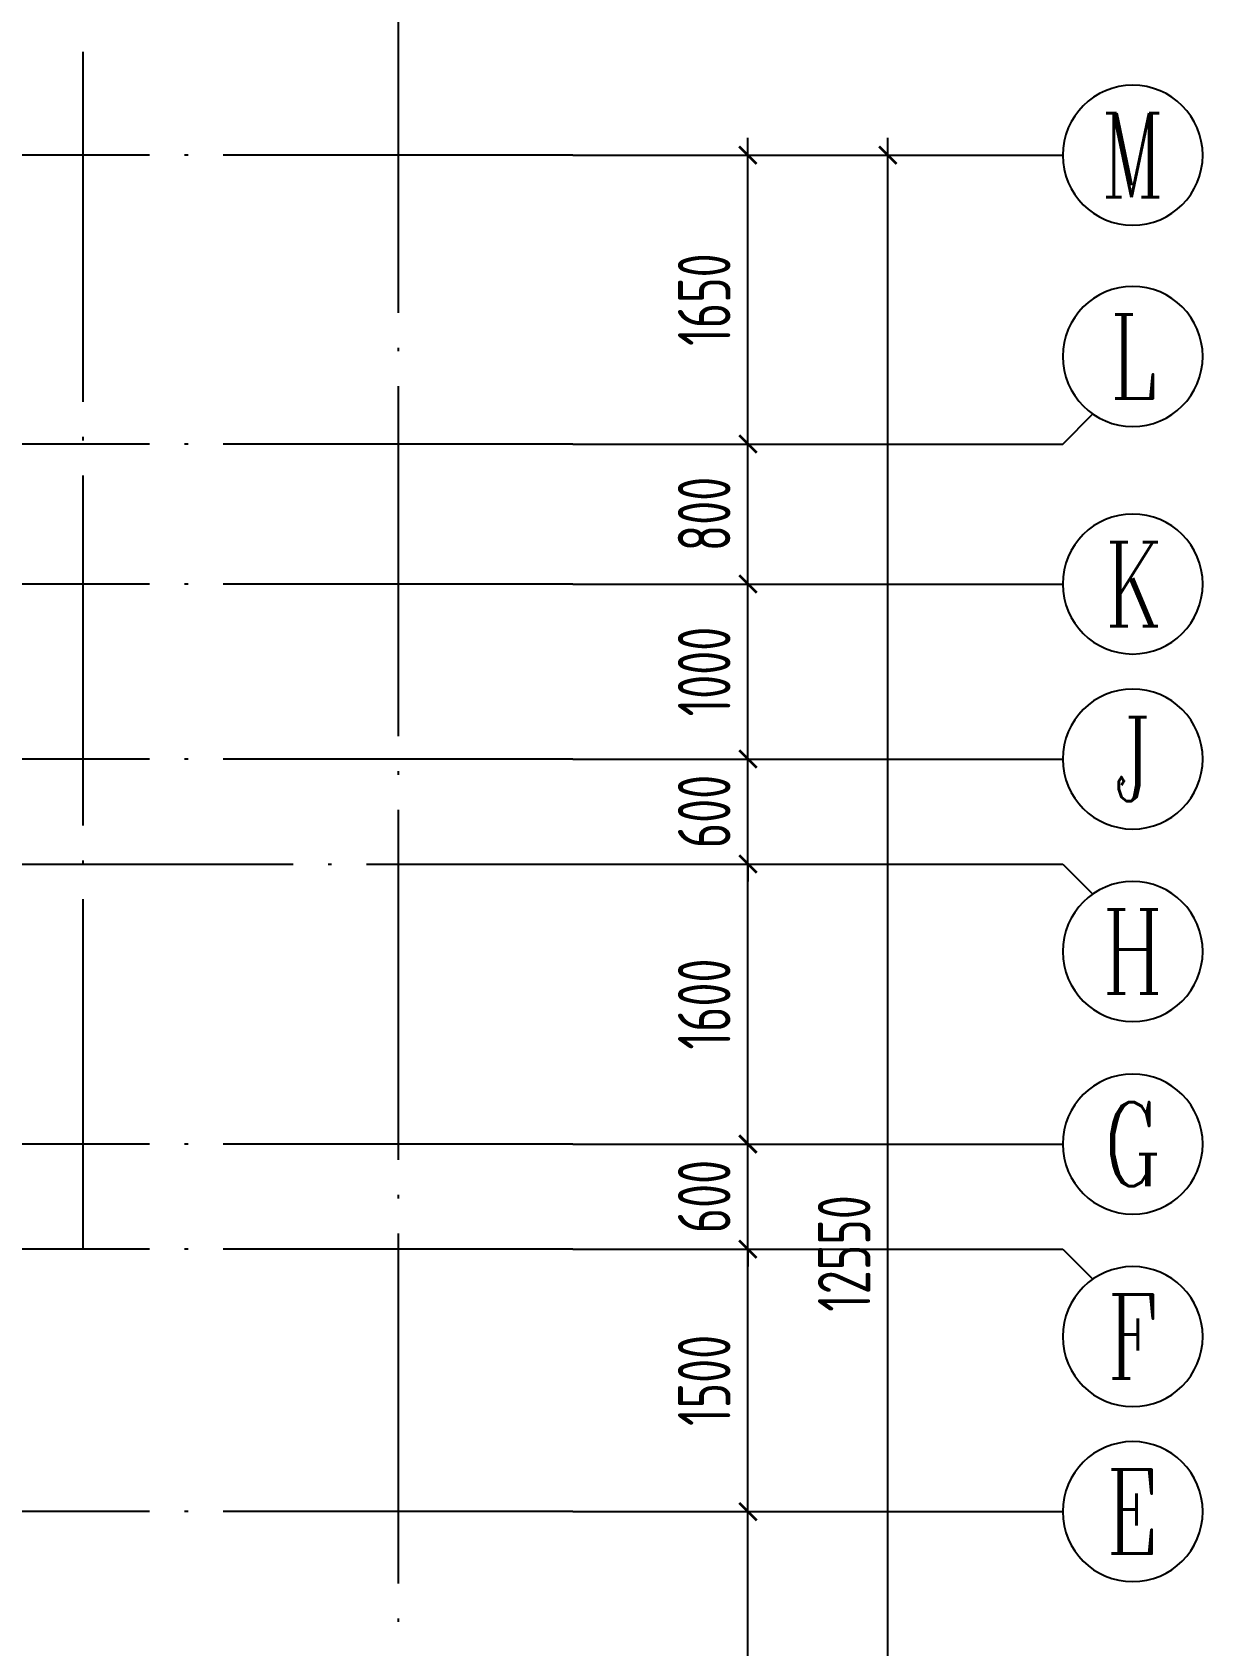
# Model space of a CAD drawing. Extents: x -812054 to 22247, y -644080 to 1003627.
# Drawn here: x -433769 to -427078, y -424326 to -415108 of the extents above; entities that cross this region are included whole.
import ezdxf
from ezdxf.enums import TextEntityAlignment as Align

# ---------------------------------------------------------------- set-up
doc = ezdxf.new("R2010")
doc.units = 0
doc.header["$LTSCALE"] = 1000
doc.linetypes.add('DOTE', pattern=[2.42, 2, -0.2, 0.02, -0.2])
doc.layers.get('0').update_dxf_attribs({"linetype": 'CONTINUOUS'})
doc.layers.get('DEFPOINTS').update_dxf_attribs({"linetype": 'CONTINUOUS'})
for name, color, linetype in [('A-AXIS', 1, 'CONTINUOUS'), ('A-DOTE', 10, 'DOTE'), ('AXIS_NUM', 7, 'CONTINUOUS'), ('S-Y一般标注', 3, 'CONTINUOUS')]:
    doc.layers.add(name, color=color, linetype=linetype)
doc.styles.add('TSSD_Axis', font='complex.shx', dxfattribs={"width": 0.7, "bigfont": 'hztxt.shx'})
doc.styles.add('TSSD_DIMENSION', font='Tssdeng.shx', dxfattribs={"width": 0.7, "bigfont": 'tssdchn.shx'})
doc.dimstyles.new('TSSD_100_100', dxfattribs={"dimtxt": 300, "dimasz": 100, "dimexe": 100, "dimexo": 250, "dimgap": 100, "dimtad": 1, "dimdec": 0, "dimzin": 0, "dimdsep": 46, "dimtxsty": 'TSSD_DIMENSION', "dimblk": 'ARCHTICK', "dimcen": 0, "dimdle": 100, "dimclrt": 7, "dimadec": 0, "dimazin": 0, "dimtfac": 1, "dimtdec": 0, "dimtix": 1, "dimtmove": 2, "dimatfit": 3, "dimldrblk": 'ARCHTICK', "dimfxl": 1, "dimtolj": 1, "dimtzin": 0, "dimarcsym": 0})

# ---------------------------------------------------------------- blocks, each defined once
blk = doc.blocks.new('ts_axno')
at = {"color": 0, "linetype": 'ByBlock', "lineweight": -2}
blk.add_circle((0, 0), 0.5, dxfattribs=at)
at = {"color": 0, "linetype": 'ByBlock', "lineweight": -2, "style": 'TSSD_Axis', "width": 0.7}
blk.add_attdef('A', text='', height=0.6, dxfattribs=at).set_placement((0, 0), align=Align.MIDDLE_CENTER)
blk = doc.blocks.new('_ArchTick')
at = {"color": 0, "linetype": 'ByBlock', "const_width": 0.15}
blk.add_lwpolyline([(-0.5, -0.5), (0.5, 0.5)], dxfattribs=at)
blk = doc.blocks.new('*D188')
at = {"layer": 'DEFPOINTS', "color": 0, "transparency": 16777216}
for p in [(55600, 10900), (56600, 10900), (55600, 9400)]:
    blk.add_point(p, dxfattribs=at)
at = {"layer": 'S-Y一般标注', "color": 0, "lineweight": -2, "transparency": 16777216}
for p, q in [((56600, 9300), (56600, 11000)), ((55850, 10900), (56700, 10900)), ((55850, 9400), (56700, 9400))]:
    blk.add_line(p, q, dxfattribs=at)
at = {"layer": 'S-Y一般标注', "color": 0, "lineweight": -2, "transparency": 16777216, "xscale": 100, "yscale": 100, "zscale": 100}
for p, rotation in [((56600, 10900), 90), ((56600, 9400), 270)]:
    blk.add_blockref('_ArchTick', p, dxfattribs=dict(at, rotation=rotation))
at = {"layer": 'S-Y一般标注', "color": 7, "transparency": 16777216, "insert": (56350, 10150), "char_height": 300, "attachment_point": 5, "rotation": 90, "style": 'TSSD_DIMENSION'}
blk.add_mtext('\\A1;1500', dxfattribs=at)
blk = doc.blocks.new('*D189')
at = {"layer": 'DEFPOINTS', "color": 0, "transparency": 16777216}
for p in [(55600, 11500), (56600, 11500), (55600, 10900)]:
    blk.add_point(p, dxfattribs=at)
at = {"layer": 'S-Y一般标注', "color": 0, "lineweight": -2, "transparency": 16777216}
for p, q in [((56600, 11500), (56600, 11600)), ((55850, 11500), (56700, 11500)), ((56600, 10900), (56600, 11500)), ((55850, 10900), (56700, 10900)), ((56600, 10900), (56600, 10800))]:
    blk.add_line(p, q, dxfattribs=at)
at = {"layer": 'S-Y一般标注', "color": 0, "lineweight": -2, "transparency": 16777216, "xscale": 100, "yscale": 100, "zscale": 100}
for p, rotation in [((56600, 11500), 270), ((56600, 10900), 90)]:
    blk.add_blockref('_ArchTick', p, dxfattribs=dict(at, rotation=rotation))
at = {"layer": 'S-Y一般标注', "color": 7, "transparency": 16777216, "insert": (56350, 11200), "char_height": 300, "attachment_point": 5, "rotation": 90, "style": 'TSSD_DIMENSION'}
blk.add_mtext('\\A1;600', dxfattribs=at)
blk = doc.blocks.new('*D190')
at = {"layer": 'DEFPOINTS', "color": 0, "transparency": 16777216}
for p in [(55600, 13100.3), (56600, 13100.3), (55600, 11500)]:
    blk.add_point(p, dxfattribs=at)
at = {"layer": 'S-Y一般标注', "color": 0, "lineweight": -2, "transparency": 16777216}
for p, q in [((56600, 11400), (56600, 13200.3)), ((55850, 13100.3), (56700, 13100.3)), ((55850, 11500), (56700, 11500))]:
    blk.add_line(p, q, dxfattribs=at)
at = {"layer": 'S-Y一般标注', "color": 0, "lineweight": -2, "transparency": 16777216, "xscale": 100, "yscale": 100, "zscale": 100}
for p, rotation in [((56600, 13100.3), 90), ((56600, 11500), 270)]:
    blk.add_blockref('_ArchTick', p, dxfattribs=dict(at, rotation=rotation))
at = {"layer": 'S-Y一般标注', "color": 7, "transparency": 16777216, "insert": (56350, 12300.2), "char_height": 300, "attachment_point": 5, "rotation": 90, "style": 'TSSD_DIMENSION'}
blk.add_mtext('\\A1;1600', dxfattribs=at)
blk = doc.blocks.new('*D191')
at = {"layer": 'DEFPOINTS', "color": 0, "transparency": 16777216}
for p in [(55600, 13700), (56600, 13700), (55600, 13100.3)]:
    blk.add_point(p, dxfattribs=at)
at = {"layer": 'S-Y一般标注', "color": 0, "lineweight": -2, "transparency": 16777216}
for p, q in [((56600, 13700), (56600, 13800)), ((55850, 13700), (56700, 13700)), ((56600, 13100.3), (56600, 13700)), ((55850, 13100.3), (56700, 13100.3)), ((56600, 13100.3), (56600, 13000.3))]:
    blk.add_line(p, q, dxfattribs=at)
at = {"layer": 'S-Y一般标注', "color": 0, "lineweight": -2, "transparency": 16777216, "xscale": 100, "yscale": 100, "zscale": 100}
for p, rotation in [((56600, 13700), 270), ((56600, 13100.3), 90)]:
    blk.add_blockref('_ArchTick', p, dxfattribs=dict(at, rotation=rotation))
at = {"layer": 'S-Y一般标注', "color": 7, "transparency": 16777216, "insert": (56350, 13400.2), "char_height": 300, "attachment_point": 5, "rotation": 90, "style": 'TSSD_DIMENSION'}
blk.add_mtext('\\A1;600', dxfattribs=at)
blk = doc.blocks.new('*D192')
at = {"layer": 'DEFPOINTS', "color": 0, "transparency": 16777216}
for p in [(55600, 14700), (56600, 14700), (55600, 13700)]:
    blk.add_point(p, dxfattribs=at)
at = {"layer": 'S-Y一般标注', "color": 0, "lineweight": -2, "transparency": 16777216}
for p, q in [((56600, 13600), (56600, 14800)), ((55850, 14700), (56700, 14700)), ((55850, 13700), (56700, 13700))]:
    blk.add_line(p, q, dxfattribs=at)
at = {"layer": 'S-Y一般标注', "color": 0, "lineweight": -2, "transparency": 16777216, "xscale": 100, "yscale": 100, "zscale": 100}
for p, rotation in [((56600, 14700), 90), ((56600, 13700), 270)]:
    blk.add_blockref('_ArchTick', p, dxfattribs=dict(at, rotation=rotation))
at = {"layer": 'S-Y一般标注', "color": 7, "transparency": 16777216, "insert": (56350, 14200), "char_height": 300, "attachment_point": 5, "rotation": 90, "style": 'TSSD_DIMENSION'}
blk.add_mtext('\\A1;1000', dxfattribs=at)
blk = doc.blocks.new('*D193')
at = {"layer": 'DEFPOINTS', "color": 0, "transparency": 16777216}
for p in [(55600, 17150), (57400, 17150), (55600, 4600)]:
    blk.add_point(p, dxfattribs=at)
at = {"layer": 'S-Y一般标注', "color": 0, "lineweight": -2, "transparency": 16777216}
for p, q in [((57400, 4500), (57400, 17250)), ((55850, 17150), (57500, 17150)), ((55850, 4600), (57500, 4600))]:
    blk.add_line(p, q, dxfattribs=at)
at = {"layer": 'S-Y一般标注', "color": 0, "lineweight": -2, "transparency": 16777216, "xscale": 100, "yscale": 100, "zscale": 100}
for p, rotation in [((57400, 17150), 90), ((57400, 4600), 270)]:
    blk.add_blockref('_ArchTick', p, dxfattribs=dict(at, rotation=rotation))
at = {"layer": 'S-Y一般标注', "color": 7, "transparency": 16777216, "insert": (57150, 10875), "char_height": 300, "attachment_point": 5, "rotation": 90, "style": 'TSSD_DIMENSION'}
blk.add_mtext('\\A1;12550', dxfattribs=at)
blk = doc.blocks.new('*D194')
at = {"layer": 'DEFPOINTS', "color": 0, "transparency": 16777216}
for p in [(55600, 15500), (56600, 15500), (55600, 14700)]:
    blk.add_point(p, dxfattribs=at)
at = {"layer": 'S-Y一般标注', "color": 0, "lineweight": -2, "transparency": 16777216}
for p, q in [((56600, 14600), (56600, 15600)), ((55850, 15500), (56700, 15500)), ((55850, 14700), (56700, 14700))]:
    blk.add_line(p, q, dxfattribs=at)
at = {"layer": 'S-Y一般标注', "color": 0, "lineweight": -2, "transparency": 16777216, "xscale": 100, "yscale": 100, "zscale": 100}
for p, rotation in [((56600, 15500), 90), ((56600, 14700), 270)]:
    blk.add_blockref('_ArchTick', p, dxfattribs=dict(at, rotation=rotation))
at = {"layer": 'S-Y一般标注', "color": 7, "transparency": 16777216, "insert": (56350, 15100), "char_height": 300, "attachment_point": 5, "rotation": 90, "style": 'TSSD_DIMENSION'}
blk.add_mtext('\\A1;800', dxfattribs=at)
blk = doc.blocks.new('*D196')
at = {"layer": 'DEFPOINTS', "color": 0, "transparency": 16777216}
for p in [(55600, 9400), (56600, 9400), (55600, 6400)]:
    blk.add_point(p, dxfattribs=at)
at = {"layer": 'S-Y一般标注', "color": 0, "lineweight": -2, "transparency": 16777216}
for p, q in [((56600, 6300), (56600, 9500)), ((55850, 9400), (56700, 9400)), ((55850, 6400), (56700, 6400))]:
    blk.add_line(p, q, dxfattribs=at)
at = {"layer": 'S-Y一般标注', "color": 0, "lineweight": -2, "transparency": 16777216, "xscale": 100, "yscale": 100, "zscale": 100}
for p, rotation in [((56600, 9400), 90), ((56600, 6400), 270)]:
    blk.add_blockref('_ArchTick', p, dxfattribs=dict(at, rotation=rotation))
at = {"layer": 'S-Y一般标注', "color": 7, "transparency": 16777216, "insert": (56350, 7900), "char_height": 300, "attachment_point": 5, "rotation": 90, "style": 'TSSD_DIMENSION'}
blk.add_mtext('\\A1;3000', dxfattribs=at)
blk = doc.blocks.new('*D197')
at = {"layer": 'DEFPOINTS', "color": 0, "transparency": 16777216}
for p in [(55600, 17150), (56600, 17150), (55600, 15500)]:
    blk.add_point(p, dxfattribs=at)
at = {"layer": 'S-Y一般标注', "color": 0, "lineweight": -2, "transparency": 16777216}
for p, q in [((56600, 15400), (56600, 17250)), ((55850, 17150), (56700, 17150)), ((55850, 15500), (56700, 15500))]:
    blk.add_line(p, q, dxfattribs=at)
at = {"layer": 'S-Y一般标注', "color": 0, "lineweight": -2, "transparency": 16777216, "xscale": 100, "yscale": 100, "zscale": 100}
for p, rotation in [((56600, 17150), 90), ((56600, 15500), 270)]:
    blk.add_blockref('_ArchTick', p, dxfattribs=dict(at, rotation=rotation))
at = {"layer": 'S-Y一般标注', "color": 7, "transparency": 16777216, "insert": (56350, 16325), "char_height": 300, "attachment_point": 5, "rotation": 90, "style": 'TSSD_DIMENSION'}
blk.add_mtext('\\A1;1650', dxfattribs=at)
blk = doc.blocks.new('20210726.16395156')
at = {"layer": 'A-AXIS'}
for p, q in [((55600, 17150), (58400, 17150)), ((58400, 15500), (58571.6, 15671.7)), ((55600, 15500), (58400, 15500)), ((55600, 14700), (58400, 14700)), ((55600, 13700), (58400, 13700)), ((55600, 13100.3), (58400, 13100.3)), ((58400, 13100.3), (58571.6, 12928.7)), ((55600, 11500), (58400, 11500)), ((55600, 10900), (58400, 10900)), ((58400, 10900), (58571.6, 10728.4)), ((55600, 9400), (58400, 9400))]:
    blk.add_line(p, q, dxfattribs=at)
at = {"layer": 'A-DOTE'}
for p, q in [((52800, 10900), (52800, 18249.9)), ((54600, 18249.9), (54600, 3600)), ((55600, 17150), (3600, 17150)), ((55600, 15500), (3600, 15500)), ((55600, 14700), (3600, 14700)), ((55600, 13700), (3600, 13700)), ((3600, 13100.3), (55600, 13100.3)), ((55600, 11500), (3600, 11500)), ((55600, 10900), (3600, 10900)), ((55600, 9400), (3600, 9400))]:
    blk.add_line(p, q, dxfattribs=at)
at = {"layer": 'A-AXIS'}
ref = blk.add_blockref('ts_axno', (58800, 17150), dxfattribs=dict(at, xscale=-800, yscale=800, zscale=800))
ref.add_attrib('G', 'M', dxfattribs={"layer": 'AXIS_NUM', "height": 480, "style": 'TSSD_Axis', "width": 0.7}).set_placement((58800, 17150), align=Align.MIDDLE_CENTER)
ref = blk.add_blockref('ts_axno', (58800, 16000), dxfattribs=dict(at, xscale=-800, yscale=800, zscale=800))
ref.add_attrib('G', 'L', dxfattribs={"layer": 'AXIS_NUM', "height": 480, "style": 'TSSD_Axis', "width": 0.7}).set_placement((58800, 16000), align=Align.MIDDLE_CENTER)
ref = blk.add_blockref('ts_axno', (58800, 14700), dxfattribs=dict(at, xscale=-800, yscale=800, zscale=800))
ref.add_attrib('G', 'K', dxfattribs={"layer": 'AXIS_NUM', "height": 480, "style": 'TSSD_Axis', "width": 0.7}).set_placement((58800, 14700), align=Align.MIDDLE_CENTER)
ref = blk.add_blockref('ts_axno', (58800, 13700), dxfattribs=dict(at, xscale=-800, yscale=800, zscale=800))
ref.add_attrib('G', 'J', dxfattribs={"layer": 'AXIS_NUM', "height": 480, "style": 'TSSD_Axis', "width": 0.7}).set_placement((58800, 13700), align=Align.MIDDLE_CENTER)
ref = blk.add_blockref('ts_axno', (58800, 12600.3), dxfattribs=dict(at, xscale=-800, yscale=800, zscale=800))
ref.add_attrib('C', 'H', dxfattribs={"layer": 'AXIS_NUM', "height": 480, "style": 'TSSD_Axis', "width": 0.7}).set_placement((58800, 12600.3), align=Align.MIDDLE_CENTER)
ref = blk.add_blockref('ts_axno', (58800, 11500), dxfattribs=dict(at, xscale=-800, yscale=800, zscale=800))
ref.add_attrib('D', 'G', dxfattribs={"layer": 'AXIS_NUM', "height": 480, "style": 'TSSD_Axis', "width": 0.7}).set_placement((58800, 11500), align=Align.MIDDLE_CENTER)
ref = blk.add_blockref('ts_axno', (58800, 10400), dxfattribs=dict(at, xscale=-800, yscale=800, zscale=800))
ref.add_attrib('C', 'F', dxfattribs={"layer": 'AXIS_NUM', "height": 480, "style": 'TSSD_Axis', "width": 0.7}).set_placement((58800, 10400), align=Align.MIDDLE_CENTER)
ref = blk.add_blockref('ts_axno', (58800, 9400), dxfattribs=dict(at, xscale=-800, yscale=800, zscale=800))
ref.add_attrib('B', 'E', dxfattribs={"layer": 'AXIS_NUM', "height": 480, "style": 'TSSD_Axis', "width": 0.7}).set_placement((58800, 9400), align=Align.MIDDLE_CENTER)
at = {"layer": 'S-Y一般标注'}
for base, p1, p2, picture, middle in [((57400, 17150), (55600, 4600), (55600, 17150), '*D193', (57150, 10875)), ((56600, 17150), (55600, 15500), (55600, 17150), '*D197', (56350, 16325)), ((56600, 15500), (55600, 14700), (55600, 15500), '*D194', (56350, 15100)), ((56600, 14700), (55600, 13700), (55600, 14700), '*D192', (56350, 14200)), ((56600, 13700), (55600, 13100.3), (55600, 13700), '*D191', (56350, 13400.2)), ((56600, 13100.3), (55600, 11500), (55600, 13100.3), '*D190', (56350, 12300.2)), ((56600, 11500), (55600, 10900), (55600, 11500), '*D189', (56350, 11200)), ((56600, 10900), (55600, 9400), (55600, 10900), '*D188', (56350, 10150)), ((56600, 9400), (55600, 6400), (55600, 9400), '*D196', (56350, 7900))]:
    dim = blk.add_linear_dim(base=base, p1=p1, p2=p2, angle=90, dimstyle='TSSD_100_100', dxfattribs=at)
    dim.commit()
    dim.dimension.update_dxf_attribs({"geometry": picture, "text_midpoint": middle})

msp = doc.modelspace()

# ---------------------------------------------------------------- block references
at = {"layer": 'A-DOTE'}
msp.add_blockref('20210726.16395156', (-486277.95, -432960.19), dxfattribs=at)

doc.saveas('drawing.dxf')
